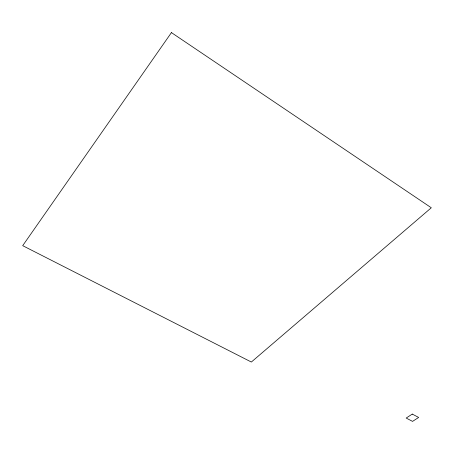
<?xml version="1.0" encoding="UTF-8"?>
<svg xmlns="http://www.w3.org/2000/svg" width="454" height="454" viewBox="0 0 454 454"><rect width="100%" height="100%" fill="white"/><g stroke="black" fill="none" stroke-linecap="round" stroke-linejoin="round"><path stroke-width="0.68" d="M171.43 32.609L22.7 245.665L251.351 362.037L431.3 207.773L171.43 32.609M412.272 414.082L406.188 418.06L412.55 421.391L418.65 417.453L412.272 414.082"/></g></svg>
